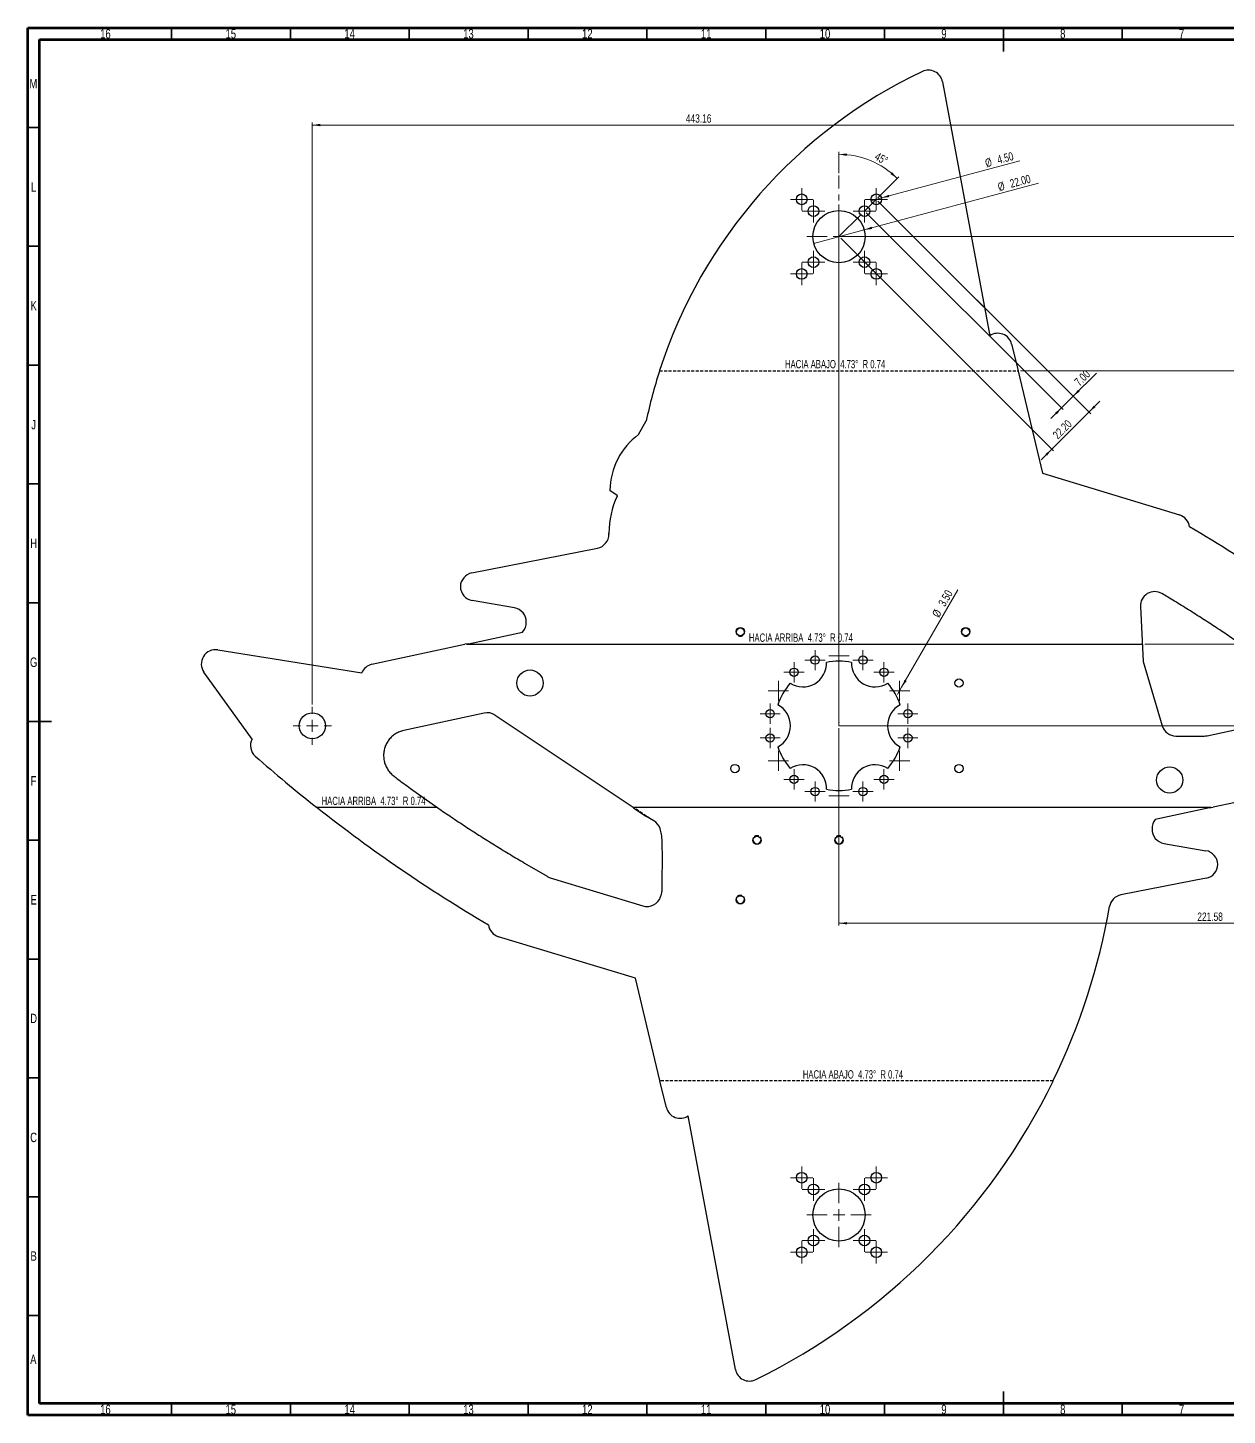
# Model space of a CAD drawing. Header units: millimetres. Extents: x 15 to 855, y 5 to 589.
# Drawn here: x 15 to 520, y 5 to 589 of the extents above; entities that cross this region are included whole.
import ezdxf

# ---------------------------------------------------------------- set-up
doc = ezdxf.new("R2010")
doc.units = ezdxf.units.MM
doc.header["$PDSIZE"] = -1
doc.linetypes.add('CENTERX2', pattern=[20.32, 12.7, -2.54, 2.54, -2.54])
doc.linetypes.add('HIDDEN', pattern=[1.905, 1.27, -0.635])
doc.styles.add('SLDTEXTSTYLE0', font='TXT', dxfattribs={"width": 0.75})
doc.styles.add('SLDTEXTSTYLE2', font='TXT', dxfattribs={"width": 0.692308})
doc.styles.add('SLDTEXTSTYLE3', font='TXT', dxfattribs={"width": 0.694444})
doc.dimstyles.new('SLDDIMSTYLE0', dxfattribs={"dimtxt": 3.5, "dimasz": 3.302, "dimexe": 0, "dimexo": 0.0625, "dimgap": 0.875, "dimtad": 1, "dimrnd": 1e-09, "dimzin": 4, "dimdsep": 46, "dimtxsty": 'SLDTEXTSTYLE0', "dimsah": 1, "dimcen": 0.09, "dimadec": 0, "dimazin": 1, "dimtfac": 1, "dimtmove": 0, "dimatfit": 0, "dimfxl": 0, "dimfrac": 2, "dimtolj": 1, "dimtzin": 12, "dimarcsym": 0})
doc.dimstyles.new('SLDDIMSTYLE1', dxfattribs={"dimtxt": 3.5, "dimasz": 3.302, "dimexe": 0, "dimexo": 0.0625, "dimgap": 0.875, "dimtad": 1, "dimdec": 4, "dimzin": 12, "dimdsep": 46, "dimtxsty": 'SLDTEXTSTYLE0', "dimsah": 1, "dimcen": 0.09, "dimazin": 3, "dimtfac": 1, "dimtofl": 0, "dimtmove": 0, "dimatfit": 3, "dimfxl": 0, "dimfrac": 2, "dimtolj": 1, "dimtzin": 12, "dimarcsym": 0})
doc.dimstyles.new('SLDDIMSTYLE2', dxfattribs={"dimtxt": 3.5, "dimasz": 3.302, "dimexe": 0, "dimexo": 0.0625, "dimgap": 0.875, "dimtad": 1, "dimrnd": 1e-09, "dimzin": 12, "dimdsep": 46, "dimtxsty": 'SLDTEXTSTYLE0', "dimsah": 1, "dimcen": 0.09, "dimadec": 0, "dimazin": 3, "dimtfac": 1, "dimtofl": 0, "dimtmove": 0, "dimatfit": 3, "dimfxl": 0, "dimfrac": 2, "dimtolj": 1, "dimtzin": 12, "dimarcsym": 0})
doc.dimstyles.new('SLDDIMSTYLE3', dxfattribs={"dimtxt": 3.5, "dimasz": 3.302, "dimexe": 0, "dimexo": 0.0625, "dimgap": 0.875, "dimtad": 1, "dimrnd": 1e-09, "dimzin": 4, "dimdsep": 46, "dimtxsty": 'SLDTEXTSTYLE0', "dimblk1": 'NONE', "dimsah": 1, "dimcen": 0, "dimadec": 0, "dimazin": 1, "dimtfac": 1, "dimtmove": 0, "dimatfit": 3, "dimldrblk": 'NONE', "dimfxl": 0, "dimfrac": 2, "dimtolj": 1, "dimtzin": 12, "dimarcsym": 0})
doc.dimstyles.new('SLDDIMSTYLE4', dxfattribs={"dimtxt": 3.5, "dimasz": 3.302, "dimexe": 0, "dimexo": 0.0625, "dimgap": 0.875, "dimtad": 1, "dimrnd": 1e-09, "dimzin": 4, "dimdsep": 46, "dimtxsty": 'SLDTEXTSTYLE0', "dimsah": 1, "dimcen": 0.09, "dimadec": 0, "dimazin": 1, "dimtfac": 1, "dimtofl": 0, "dimtmove": 0, "dimatfit": 3, "dimfxl": 0, "dimfrac": 2, "dimtolj": 1, "dimtzin": 12, "dimarcsym": 0})

# ---------------------------------------------------------------- blocks, each defined once
blk = doc.blocks.new('_D')
at = {"color": 7, "linetype": 'Continuous', "lineweight": 0}
for p, q in [((372.71, 516.07), (462.21, 426.56)), ((357.01, 500.37), (446.52, 410.87)), ((445.81, 411.57), (461.51, 427.27)), ((461.51, 427.27), (466, 431.76)), ((445.81, 411.57), (441.32, 407.08))]:
    blk.add_line(p, q, dxfattribs=at)
at = {"color": 7, "linetype": 'Continuous', "lineweight": 18}
for points in [[(461.51, 427.27), (464.2, 429.25), (463.48, 429.96)], [(445.81, 411.57), (443.11, 409.6), (443.83, 408.88)]]:
    blk.add_solid(points, dxfattribs=at)
at = {"color": 7, "linetype": 'Continuous', "lineweight": 18, "insert": (445.91, 418.06), "char_height": 3.5, "attachment_point": 1, "rotation": 45, "style": 'SLDTEXTSTYLE0'}
blk.add_mtext('22.20', dxfattribs=at)
blk = doc.blocks.new('_D_1')
at = {"color": 7, "linetype": 'Continuous', "lineweight": 0}
for p, q in [((372.71, 516.07), (455.57, 433.21)), ((367.76, 511.12), (450.62, 428.26)), ((454.86, 433.91), (464.58, 443.64)), ((449.91, 428.96), (454.86, 433.91)), ((449.91, 428.96), (445.42, 424.47))]:
    blk.add_line(p, q, dxfattribs=at)
at = {"color": 7, "linetype": 'Continuous', "lineweight": 18}
for points in [[(454.86, 433.91), (457.56, 435.89), (456.84, 436.61)], [(449.91, 428.96), (447.22, 426.99), (447.94, 426.27)]]:
    blk.add_solid(points, dxfattribs=at)
at = {"color": 7, "linetype": 'Continuous', "lineweight": 18, "insert": (454.99, 440.43), "char_height": 3.5, "attachment_point": 1, "rotation": 45, "style": 'SLDTEXTSTYLE0'}
blk.add_mtext('7.00', dxfattribs=at)
blk = doc.blocks.new('_D_2')
at = {"color": 7, "linetype": 'Continuous', "lineweight": 0}
for p, q in [((356.3, 527.76), (356.3, 536.72)), ((372.71, 517.48), (381.51, 526.28))]:
    blk.add_line(p, q, dxfattribs=at)
at = {"color": 7, "linetype": 'Continuous', "lineweight": 18}
blk.add_arc((356.3, 501.08), 34.65, 45, 90, dxfattribs=at)
for points in [[(356.3, 535.72), (359.58, 535.06), (359.63, 536.07)], [(380.8, 525.58), (378.7, 528.17), (378.02, 527.42)]]:
    blk.add_solid(points, dxfattribs=at)
at = {"color": 7, "linetype": 'Continuous', "lineweight": 18, "insert": (372.73, 536.8), "char_height": 3.5, "attachment_point": 1, "rotation": 330.17227, "style": 'SLDTEXTSTYLE0'}
blk.add_mtext('45°', dxfattribs=at)
blk = doc.blocks.new('_D_3')
at = {"color": 7, "linetype": 'Continuous', "lineweight": 0}
for p, q in [((356.3, 294.19), (356.3, 211.07)), ((577.88, 294.19), (577.88, 211.07)), ((356.3, 212.07), (577.88, 212.07))]:
    blk.add_line(p, q, dxfattribs=at)
at = {"color": 7, "linetype": 'Continuous', "lineweight": 18}
for points in [[(356.3, 212.07), (359.61, 211.57), (359.61, 212.58)], [(577.88, 212.07), (574.58, 212.58), (574.58, 211.57)]]:
    blk.add_solid(points, dxfattribs=at)
at = {"color": 7, "linetype": 'Continuous', "lineweight": 18, "insert": (507.07, 216.59), "char_height": 3.5, "attachment_point": 1, "style": 'SLDTEXTSTYLE0'}
blk.add_mtext('221.58', dxfattribs=at)
blk = doc.blocks.new('_D_4')
at = {"color": 7, "linetype": 'Continuous', "lineweight": 0}
for p, q in [((357.3, 501.08), (667.6, 501.08)), ((666.6, 295.19), (666.6, 501.08)), ((357.3, 295.19), (667.6, 295.19))]:
    blk.add_line(p, q, dxfattribs=at)
at = {"color": 7, "linetype": 'Continuous', "lineweight": 18}
for points in [[(666.6, 501.08), (666.09, 497.78), (667.11, 497.78)], [(666.6, 295.19), (667.11, 298.49), (666.09, 298.49)]]:
    blk.add_solid(points, dxfattribs=at)
at = {"color": 7, "linetype": 'Continuous', "lineweight": 18, "insert": (662.09, 369.22), "char_height": 3.5, "attachment_point": 1, "rotation": 90, "style": 'SLDTEXTSTYLE0'}
blk.add_mtext('205.89', dxfattribs=at)
blk = doc.blocks.new('_D_5')
at = {"color": 7, "linetype": 'Continuous', "lineweight": 0}
for p, q in [((134.72, 304.19), (134.72, 549.05)), ((577.88, 304.19), (577.88, 549.05)), ((134.72, 548.05), (577.88, 548.05))]:
    blk.add_line(p, q, dxfattribs=at)
at = {"color": 7, "linetype": 'Continuous', "lineweight": 18}
for points in [[(134.72, 548.05), (138.03, 547.54), (138.03, 548.55)], [(577.88, 548.05), (574.58, 548.55), (574.58, 547.54)]]:
    blk.add_solid(points, dxfattribs=at)
at = {"color": 7, "linetype": 'Continuous', "lineweight": 18, "insert": (291.89, 552.56), "char_height": 3.5, "attachment_point": 1, "style": 'SLDTEXTSTYLE0'}
blk.add_mtext('443.16', dxfattribs=at)
blk = doc.blocks.new('_D_7')
at = {"color": 7, "linetype": 'Continuous', "lineweight": 0}
for q in [(440.28, 523.58), (345.68, 498.23)]:
    blk.add_line((366.93, 503.92), q, dxfattribs=at)
at = {"color": 7, "linetype": 'Continuous', "lineweight": 18}
blk.add_solid([(366.93, 503.92), (370.25, 504.29), (369.99, 505.27)], dxfattribs=at)
at = {"color": 7, "linetype": 'Continuous', "lineweight": 18, "char_height": 3.5, "attachment_point": 1, "rotation": 15, "style": 'SLDTEXTSTYLE0'}
for s, insert in [('22.00', (427.86, 524.98)), ('%%c', (422.77, 523.56))]:
    blk.add_mtext(s, dxfattribs=dict(at, insert=insert))
blk = doc.blocks.new('_None')
blk = doc.blocks.new('_D_8')
at = {"color": 7, "linetype": 'Continuous', "lineweight": 0}
for q in [(432.44, 532.97), (369.83, 516.19)]:
    blk.add_line((374.17, 517.36), q, dxfattribs=at)
at = {"color": 7, "linetype": 'Continuous', "lineweight": 18}
blk.add_solid([(374.17, 517.36), (377.5, 517.72), (377.23, 518.7)], dxfattribs=at)
at = {"color": 7, "linetype": 'Continuous', "lineweight": 18, "char_height": 3.5, "attachment_point": 1, "rotation": 15, "style": 'SLDTEXTSTYLE0'}
for s, insert in [('%%c', (417.43, 533.62)), ('4.50', (422.52, 535.03))]:
    blk.add_mtext(s, dxfattribs=dict(at, insert=insert))
blk = doc.blocks.new('_D_9')
at = {"color": 7, "linetype": 'Continuous', "lineweight": 0}
for q in [(406.32, 352.39), (380.92, 308.39)]:
    blk.add_line((382.67, 311.42), q, dxfattribs=at)
at = {"color": 7, "linetype": 'Continuous', "lineweight": 18}
blk.add_solid([(382.67, 311.42), (384.76, 314.02), (383.88, 314.53)], dxfattribs=at)
at = {"color": 7, "linetype": 'Continuous', "lineweight": 18, "char_height": 3.5, "attachment_point": 1, "rotation": 60, "style": 'SLDTEXTSTYLE0'}
for s, insert in [('3.50', (397.85, 346.83)), ('%%c', (395.26, 342.24))]:
    blk.add_mtext(s, dxfattribs=dict(at, insert=insert))
blk = doc.blocks.new('_D_10')
at = {"color": 7, "linetype": 'Continuous', "lineweight": 0}
for p, q in [((432.63, 444.6), (650.55, 444.6)), ((649.55, 444.6), (649.55, 329.6)), ((484.91, 329.6), (650.55, 329.6))]:
    blk.add_line(p, q, dxfattribs=at)
at = {"color": 7, "linetype": 'Continuous', "lineweight": 18}
for points in [[(649.55, 444.6), (649.05, 441.29), (650.06, 441.29)], [(649.55, 329.6), (650.06, 332.9), (649.05, 332.9)]]:
    blk.add_solid(points, dxfattribs=at)
at = {"color": 7, "linetype": 'Continuous', "lineweight": 18, "insert": (645.04, 369.45), "char_height": 3.5, "attachment_point": 1, "rotation": 90, "style": 'SLDTEXTSTYLE0'}
blk.add_mtext('115.00', dxfattribs=at)
blk = doc.blocks.new('SW_CENTERMARKSYMBOL_0')
at = {"color": 0, "linetype": 'Continuous', "lineweight": 18}
for p, q in [((-2.5, 0), (-4.25, 0)), ((0, 0), (-2.5, 0)), ((0, 2.5), (0, 4.25)), ((0, 0), (0, 2.5)), ((0, 0), (0, -2.5)), ((0, 0), (2.5, 0)), ((2.5, 0), (4.25, 0)), ((0, -2.5), (0, -4.25))]:
    blk.add_line(p, q, dxfattribs=at)
blk = doc.blocks.new('SW_CENTERMARKSYMBOL_1')
at = {"color": 0, "linetype": 'Continuous', "lineweight": 18}
for p, q in [((-2.5, 0), (-4.25, 0)), ((0, 0), (-2.5, 0)), ((0, 2.5), (0, 4.25)), ((0, 0), (0, 2.5)), ((0, 0), (0, -2.5)), ((0, 0), (2.5, 0)), ((2.5, 0), (4.25, 0)), ((0, -2.5), (0, -4.25))]:
    blk.add_line(p, q, dxfattribs=at)
blk = doc.blocks.new('SW_CENTERMARKSYMBOL_2')
at = {"color": 0, "linetype": 'Continuous', "lineweight": 18}
for p, q in [((-2.5, 0), (-4.25, 0)), ((0, 0), (-2.5, 0)), ((0, 2.5), (0, 4.25)), ((0, 0), (0, 2.5)), ((0, 0), (0, -2.5)), ((0, 0), (2.5, 0)), ((2.5, 0), (4.25, 0)), ((0, -2.5), (0, -4.25))]:
    blk.add_line(p, q, dxfattribs=at)
blk = doc.blocks.new('SW_CENTERMARKSYMBOL_3')
at = {"color": 0, "linetype": 'Continuous', "lineweight": 18}
for p, q in [((-2.5, 0), (-4.25, 0)), ((0, 0), (-2.5, 0)), ((0, 2.5), (0, 4.25)), ((0, 0), (0, 2.5)), ((0, 0), (0, -2.5)), ((0, 0), (2.5, 0)), ((2.5, 0), (4.25, 0)), ((0, -2.5), (0, -4.25))]:
    blk.add_line(p, q, dxfattribs=at)
blk = doc.blocks.new('SW_CENTERMARKSYMBOL_4')
at = {"color": 0, "linetype": 'Continuous', "lineweight": 18}
for p, q in [((-2.5, 0), (-4.25, 0)), ((0, 0), (-2.5, 0)), ((0, 2.5), (0, 4.25)), ((0, 0), (0, 2.5)), ((0, 0), (0, -2.5)), ((0, 0), (2.5, 0)), ((2.5, 0), (4.25, 0)), ((0, -2.5), (0, -4.25))]:
    blk.add_line(p, q, dxfattribs=at)
blk = doc.blocks.new('SW_CENTERMARKSYMBOL_5')
at = {"color": 0, "linetype": 'Continuous', "lineweight": 18}
for p, q in [((-2.5, 0), (-4.25, 0)), ((0, 0), (-2.5, 0)), ((0, 2.5), (0, 4.25)), ((0, 0), (0, 2.5)), ((0, 0), (0, -2.5)), ((0, 0), (2.5, 0)), ((2.5, 0), (4.25, 0)), ((0, -2.5), (0, -4.25))]:
    blk.add_line(p, q, dxfattribs=at)
blk = doc.blocks.new('SW_CENTERMARKSYMBOL_6')
at = {"color": 0, "linetype": 'Continuous', "lineweight": 18}
for p, q in [((-2.5, 0), (-4.25, 0)), ((0, 0), (-2.5, 0)), ((0, 2.5), (0, 4.25)), ((0, 0), (0, 2.5)), ((0, 0), (0, -2.5)), ((0, 0), (2.5, 0)), ((2.5, 0), (4.25, 0)), ((0, -2.5), (0, -4.25))]:
    blk.add_line(p, q, dxfattribs=at)
blk = doc.blocks.new('SW_CENTERMARKSYMBOL_7')
at = {"color": 0, "linetype": 'Continuous', "lineweight": 18}
for p, q in [((-2.5, 0), (-4.25, 0)), ((0, 0), (-2.5, 0)), ((0, 2.5), (0, 4.25)), ((0, 0), (0, 2.5)), ((0, 0), (0, -2.5)), ((0, 0), (2.5, 0)), ((2.5, 0), (4.25, 0)), ((0, -2.5), (0, -4.25))]:
    blk.add_line(p, q, dxfattribs=at)
blk = doc.blocks.new('SW_CENTERMARKSYMBOL_8')
at = {"color": 0, "linetype": 'Continuous', "lineweight": 18}
for p, q in [((0, 5), (0, 8)), ((-5, 0), (-8, 0)), ((0, 0), (-2.5, 0)), ((0, 0), (0, 2.5)), ((0, 0), (0, -2.5)), ((0, 0), (2.5, 0)), ((5, 0), (8, 0)), ((0, -5), (0, -8))]:
    blk.add_line(p, q, dxfattribs=at)
blk = doc.blocks.new('SW_CENTERMARKSYMBOL_10')
at = {"color": 0, "linetype": 'Continuous', "lineweight": 18}
for p, q in [((-2.5, 0), (-4.25, 0)), ((0, 0), (-2.5, 0)), ((0, 2.5), (0, 4.25)), ((0, 0), (0, 2.5)), ((0, 0), (0, -2.5)), ((0, 0), (2.5, 0)), ((2.5, 0), (4.25, 0)), ((0, -2.5), (0, -4.25))]:
    blk.add_line(p, q, dxfattribs=at)
blk = doc.blocks.new('SW_CENTERMARKSYMBOL_11')
at = {"color": 0, "linetype": 'Continuous', "lineweight": 18}
for p, q in [((-2.5, 0), (-4.25, 0)), ((0, 0), (-2.5, 0)), ((0, 2.5), (0, 4.25)), ((0, 0), (0, 2.5)), ((0, 0), (0, -2.5)), ((0, 0), (2.5, 0)), ((2.5, 0), (4.25, 0)), ((0, -2.5), (0, -4.25))]:
    blk.add_line(p, q, dxfattribs=at)
blk = doc.blocks.new('SW_CENTERMARKSYMBOL_12')
at = {"color": 0, "linetype": 'Continuous', "lineweight": 18}
for p, q in [((-2.5, 0), (-4.25, 0)), ((0, 0), (-2.5, 0)), ((0, 2.5), (0, 4.25)), ((0, 0), (0, 2.5)), ((0, 0), (0, -2.5)), ((0, 0), (2.5, 0)), ((2.5, 0), (4.25, 0)), ((0, -2.5), (0, -4.25))]:
    blk.add_line(p, q, dxfattribs=at)
blk = doc.blocks.new('SW_CENTERMARKSYMBOL_13')
at = {"color": 0, "linetype": 'Continuous', "lineweight": 18}
for p, q in [((-2.5, 0), (-4.25, 0)), ((0, 0), (-2.5, 0)), ((0, 2.5), (0, 4.25)), ((0, 0), (0, 2.5)), ((0, 0), (0, -2.5)), ((0, 0), (2.5, 0)), ((2.5, 0), (4.25, 0)), ((0, -2.5), (0, -4.25))]:
    blk.add_line(p, q, dxfattribs=at)
blk = doc.blocks.new('SW_CENTERMARKSYMBOL_14')
at = {"color": 0, "linetype": 'Continuous', "lineweight": 18}
for p, q in [((-2.5, 0), (-4.25, 0)), ((0, 0), (-2.5, 0)), ((0, 2.5), (0, 4.25)), ((0, 0), (0, 2.5)), ((0, 0), (0, -2.5)), ((0, 0), (2.5, 0)), ((2.5, 0), (4.25, 0)), ((0, -2.5), (0, -4.25))]:
    blk.add_line(p, q, dxfattribs=at)
blk = doc.blocks.new('SW_CENTERMARKSYMBOL_15')
at = {"color": 0, "linetype": 'Continuous', "lineweight": 18}
for p, q in [((-2.5, 0), (-4.25, 0)), ((0, 0), (-2.5, 0)), ((0, 2.5), (0, 4.25)), ((0, 0), (0, 2.5)), ((0, 0), (0, -2.5)), ((0, 0), (2.5, 0)), ((2.5, 0), (4.25, 0)), ((0, -2.5), (0, -4.25))]:
    blk.add_line(p, q, dxfattribs=at)
blk = doc.blocks.new('SW_CENTERMARKSYMBOL_16')
at = {"color": 0, "linetype": 'Continuous', "lineweight": 18}
for p, q in [((-2.5, 0), (-4.25, 0)), ((0, 0), (-2.5, 0)), ((0, 2.5), (0, 4.25)), ((0, 0), (0, 2.5)), ((0, 0), (0, -2.5)), ((0, 0), (2.5, 0)), ((2.5, 0), (4.25, 0)), ((0, -2.5), (0, -4.25))]:
    blk.add_line(p, q, dxfattribs=at)
blk = doc.blocks.new('SW_CENTERMARKSYMBOL_17')
at = {"color": 0, "linetype": 'Continuous', "lineweight": 18}
for p, q in [((-2.5, 0), (-4.25, 0)), ((0, 0), (-2.5, 0)), ((0, 2.5), (0, 4.25)), ((0, 0), (0, 2.5)), ((0, 0), (0, -2.5)), ((0, 0), (2.5, 0)), ((2.5, 0), (4.25, 0)), ((0, -2.5), (0, -4.25))]:
    blk.add_line(p, q, dxfattribs=at)
blk = doc.blocks.new('SW_CENTERMARKSYMBOL_18')
at = {"color": 0, "linetype": 'Continuous', "lineweight": 18}
for p, q in [((-2.5, 0), (-4.25, 0)), ((0, 0), (-2.5, 0)), ((0, 2.5), (0, 4.25)), ((0, 0), (0, 2.5)), ((0, 0), (0, -2.5)), ((0, 0), (2.5, 0)), ((2.5, 0), (4.25, 0)), ((0, -2.5), (0, -4.25))]:
    blk.add_line(p, q, dxfattribs=at)
blk = doc.blocks.new('SW_CENTERMARKSYMBOL_19')
at = {"color": 0, "linetype": 'Continuous', "lineweight": 18}
for p, q in [((-2.5, 0), (-4.25, 0)), ((0, 0), (-2.5, 0)), ((0, 2.5), (0, 4.25)), ((0, 0), (0, 2.5)), ((0, 0), (0, -2.5)), ((0, 0), (2.5, 0)), ((2.5, 0), (4.25, 0)), ((0, -2.5), (0, -4.25))]:
    blk.add_line(p, q, dxfattribs=at)
blk = doc.blocks.new('SW_CENTERMARKSYMBOL_20')
at = {"color": 0, "linetype": 'Continuous', "lineweight": 18}
for p, q in [((-2.5, 0), (-4.75, 0)), ((0, 0), (-2.5, 0)), ((0, 2.5), (0, 4.75)), ((0, 0), (0, 2.5)), ((0, 0), (0, -2.5)), ((0, 0), (2.5, 0)), ((2.5, 0), (4.75, 0)), ((0, -2.5), (0, -4.75))]:
    blk.add_line(p, q, dxfattribs=at)
blk = doc.blocks.new('SW_CENTERMARKSYMBOL_21')
at = {"color": 0, "linetype": 'Continuous', "lineweight": 18}
for p, q in [((-2.5, 0), (-4.75, 0)), ((0, 0), (-2.5, 0)), ((0, 2.5), (0, 4.75)), ((0, 0), (0, 2.5)), ((0, 0), (0, -2.5)), ((0, 0), (2.5, 0)), ((2.5, 0), (4.75, 0)), ((0, -2.5), (0, -4.75))]:
    blk.add_line(p, q, dxfattribs=at)
blk = doc.blocks.new('SW_CENTERMARKSYMBOL_22')
at = {"color": 0, "linetype": 'Continuous', "lineweight": 18}
for p, q in [((-2.5, 0), (-4.75, 0)), ((0, 0), (-2.5, 0)), ((0, 2.5), (0, 4.75)), ((0, 0), (0, 2.5)), ((0, 0), (0, -2.5)), ((0, 0), (2.5, 0)), ((2.5, 0), (4.75, 0)), ((0, -2.5), (0, -4.75))]:
    blk.add_line(p, q, dxfattribs=at)
blk = doc.blocks.new('SW_CENTERMARKSYMBOL_23')
at = {"color": 0, "linetype": 'Continuous', "lineweight": 18}
for p, q in [((-2.5, 0), (-4.75, 0)), ((0, 0), (-2.5, 0)), ((0, 2.5), (0, 4.75)), ((0, 0), (0, 2.5)), ((0, 0), (0, -2.5)), ((0, 0), (2.5, 0)), ((2.5, 0), (4.75, 0)), ((0, -2.5), (0, -4.75))]:
    blk.add_line(p, q, dxfattribs=at)
blk = doc.blocks.new('SW_CENTERMARKSYMBOL_24')
at = {"color": 0, "linetype": 'Continuous', "lineweight": 18}
for p, q in [((-2.5, 0), (-4.75, 0)), ((0, 0), (-2.5, 0)), ((0, 2.5), (0, 4.75)), ((0, 0), (0, 2.5)), ((0, 0), (0, -2.5)), ((0, 0), (2.5, 0)), ((2.5, 0), (4.75, 0)), ((0, -2.5), (0, -4.75))]:
    blk.add_line(p, q, dxfattribs=at)
blk = doc.blocks.new('SW_CENTERMARKSYMBOL_25')
at = {"color": 0, "linetype": 'Continuous', "lineweight": 18}
for p, q in [((-2.5, 0), (-4.75, 0)), ((0, 0), (-2.5, 0)), ((0, 2.5), (0, 4.75)), ((0, 0), (0, 2.5)), ((0, 0), (0, -2.5)), ((0, 0), (2.5, 0)), ((2.5, 0), (4.75, 0)), ((0, -2.5), (0, -4.75))]:
    blk.add_line(p, q, dxfattribs=at)
blk = doc.blocks.new('SW_CENTERMARKSYMBOL_26')
at = {"color": 0, "linetype": 'Continuous', "lineweight": 18}
for p, q in [((0, 5), (0, 13.5)), ((-5, 0), (-13.5, 0)), ((0, 0), (-2.5, 0)), ((0, 0), (0, 2.5)), ((0, 0), (0, -2.5)), ((0, 0), (2.5, 0)), ((5, 0), (13.5, 0)), ((0, -5), (0, -13.5))]:
    blk.add_line(p, q, dxfattribs=at)
blk = doc.blocks.new('SW_CENTERMARKSYMBOL_27')
at = {"color": 0, "linetype": 'Continuous', "lineweight": 18}
for p, q in [((-2.5, 0), (-4.75, 0)), ((0, 0), (-2.5, 0)), ((0, 2.5), (0, 4.75)), ((0, 0), (0, 2.5)), ((0, 0), (0, -2.5)), ((0, 0), (2.5, 0)), ((2.5, 0), (4.75, 0)), ((0, -2.5), (0, -4.75))]:
    blk.add_line(p, q, dxfattribs=at)
blk = doc.blocks.new('SW_CENTERMARKSYMBOL_28')
at = {"color": 0, "linetype": 'Continuous', "lineweight": 18}
for p, q in [((-2.5, 0), (-4.75, 0)), ((0, 0), (-2.5, 0)), ((0, 2.5), (0, 4.75)), ((0, 0), (0, 2.5)), ((0, 0), (0, -2.5)), ((0, 0), (2.5, 0)), ((2.5, 0), (4.75, 0)), ((0, -2.5), (0, -4.75))]:
    blk.add_line(p, q, dxfattribs=at)
blk = doc.blocks.new('SW_CENTERMARKSYMBOL_29')
at = {"color": 0, "linetype": 'Continuous', "lineweight": 18}
for p, q in [((0, 5), (0, 13.5)), ((-5, 0), (-13.5, 0)), ((0, 0), (-2.5, 0)), ((0, 0), (0, 2.5)), ((0, 0), (0, -2.5)), ((0, 0), (2.5, 0)), ((5, 0), (13.5, 0)), ((0, -5), (0, -13.5))]:
    blk.add_line(p, q, dxfattribs=at)
blk = doc.blocks.new('SW_CENTERMARKSYMBOL_30')
at = {"color": 0, "linetype": 'Continuous', "lineweight": 18}
for p, q in [((-2.5, 0), (-4.75, 0)), ((0, 0), (-2.5, 0)), ((0, 2.5), (0, 4.75)), ((0, 0), (0, 2.5)), ((0, 0), (0, -2.5)), ((0, 0), (2.5, 0)), ((2.5, 0), (4.75, 0)), ((0, -2.5), (0, -4.75))]:
    blk.add_line(p, q, dxfattribs=at)
blk = doc.blocks.new('SW_CENTERMARKSYMBOL_31')
at = {"color": 0, "linetype": 'Continuous', "lineweight": 18}
for p, q in [((-2.5, 0), (-4.75, 0)), ((0, 0), (-2.5, 0)), ((0, 2.5), (0, 4.75)), ((0, 0), (0, 2.5)), ((0, 0), (0, -2.5)), ((0, 0), (2.5, 0)), ((2.5, 0), (4.75, 0)), ((0, -2.5), (0, -4.75))]:
    blk.add_line(p, q, dxfattribs=at)
blk = doc.blocks.new('SW_CENTERMARKSYMBOL_32')
at = {"color": 0, "linetype": 'Continuous', "lineweight": 18}
for p, q in [((-2.5, 0), (-4.75, 0)), ((0, 0), (-2.5, 0)), ((0, 2.5), (0, 4.75)), ((0, 0), (0, 2.5)), ((0, 0), (0, -2.5)), ((0, 0), (2.5, 0)), ((2.5, 0), (4.75, 0)), ((0, -2.5), (0, -4.75))]:
    blk.add_line(p, q, dxfattribs=at)
blk = doc.blocks.new('SW_CENTERMARKSYMBOL_33')
at = {"color": 0, "linetype": 'Continuous', "lineweight": 18}
for p, q in [((-2.5, 0), (-4.75, 0)), ((0, 0), (-2.5, 0)), ((0, 2.5), (0, 4.75)), ((0, 0), (0, 2.5)), ((0, 0), (0, -2.5)), ((0, 0), (2.5, 0)), ((2.5, 0), (4.75, 0)), ((0, -2.5), (0, -4.75))]:
    blk.add_line(p, q, dxfattribs=at)
blk = doc.blocks.new('SW_CENTERMARKSYMBOL_34')
at = {"color": 0, "linetype": 'Continuous', "lineweight": 18}
for p, q in [((-2.5, 0), (-4.75, 0)), ((0, 0), (-2.5, 0)), ((0, 2.5), (0, 4.75)), ((0, 0), (0, 2.5)), ((0, 0), (0, -2.5)), ((0, 0), (2.5, 0)), ((2.5, 0), (4.75, 0)), ((0, -2.5), (0, -4.75))]:
    blk.add_line(p, q, dxfattribs=at)
blk = doc.blocks.new('SW_CENTERMARKSYMBOL_35')
at = {"color": 0, "linetype": 'Continuous', "lineweight": 18}
for p, q in [((-2.5, 0), (-4.75, 0)), ((0, 0), (-2.5, 0)), ((0, 2.5), (0, 4.75)), ((0, 0), (0, 2.5)), ((0, 0), (0, -2.5)), ((0, 0), (2.5, 0)), ((2.5, 0), (4.75, 0)), ((0, -2.5), (0, -4.75))]:
    blk.add_line(p, q, dxfattribs=at)
blk = doc.blocks.new('SW_CENTERMARKSYMBOL_36')
at = {"color": 0, "linetype": 'Continuous', "lineweight": 18}
for p, q in [((-2.5, 0), (-4.75, 0)), ((0, 0), (-2.5, 0)), ((0, 2.5), (0, 4.75)), ((0, 0), (0, 2.5)), ((0, 0), (0, -2.5)), ((0, 0), (2.5, 0)), ((2.5, 0), (4.75, 0)), ((0, -2.5), (0, -4.75))]:
    blk.add_line(p, q, dxfattribs=at)
blk = doc.blocks.new('SW_CENTERMARKSYMBOL_37')
at = {"color": 0, "linetype": 'Continuous', "lineweight": 18}
for p, q in [((-2.5, 0), (-4.75, 0)), ((0, 0), (-2.5, 0)), ((0, 2.5), (0, 4.75)), ((0, 0), (0, 2.5)), ((0, 0), (0, -2.5)), ((0, 0), (2.5, 0)), ((2.5, 0), (4.75, 0)), ((0, -2.5), (0, -4.75))]:
    blk.add_line(p, q, dxfattribs=at)

msp = doc.modelspace()

# ---------------------------------------------------------------- linework, layer by layer
at = {"color": 7, "linetype": 'Continuous', "lineweight": 70}
for p, q in [((15, 5), (15, 589)), ((15, 589), (836, 589)), ((20, 10), (20, 584)), ((20, 584), (831, 584)), ((831, 10), (20, 10)), ((836, 5), (15, 5))]:
    msp.add_line(p, q, dxfattribs=at)
at = {"color": 7, "linetype": 'Continuous', "lineweight": 35}
for p, q in [((75.5, 584), (75.5, 589)), ((125.5, 584), (125.5, 589)), ((175.5, 584), (175.5, 589)), ((225.5, 584), (225.5, 589)), ((275.5, 584), (275.5, 589)), ((325.5, 584), (325.5, 589)), ((375.5, 584), (375.5, 589)), ((425.5, 589), (425.5, 579)), ((425.5, 584), (425.5, 589)), ((475.5, 584), (475.5, 589)), ((20, 547), (15, 547)), ((20, 497), (15, 497)), ((20, 447), (15, 447)), ((20, 397), (15, 397)), ((20, 347), (15, 347)), ((15, 297), (25, 297)), ((20, 297), (15, 297)), ((20, 247), (15, 247)), ((20, 197), (15, 197)), ((20, 147), (15, 147)), ((20, 97), (15, 97)), ((20, 47), (15, 47)), ((425.5, 5), (425.5, 15)), ((75.5, 10), (75.5, 5)), ((125.5, 10), (125.5, 5)), ((175.5, 10), (175.5, 5)), ((225.5, 10), (225.5, 5)), ((275.5, 10), (275.5, 5)), ((325.5, 10), (325.5, 5)), ((375.5, 10), (375.5, 5)), ((425.5, 10), (425.5, 5)), ((475.5, 10), (475.5, 5))]:
    msp.add_line(p, q, dxfattribs=at)
at = {"color": 7, "linetype": 'Continuous', "lineweight": 25}
for p, q in [((399.84328, 566.23801), (419.76469, 459.37903)), ((428.94502, 455.80353), (431.61875, 444.69658)), ((280.80537, 444.69658), (280.78574, 444.49543)), ((431.63337, 444.49543), (431.61875, 444.69658)), ((431.63337, 444.49543), (441.95842, 401.45756)), ((272.01658, 417.79136), (275.21221, 423.57123)), ((441.95842, 401.45756), (499.56324, 383.94525)), ((263.01066, 392.17873), (259.93581, 394.28327)), ((263.01066, 391.89741), (262.91117, 391.9655)), ((201.84875, 359.51279), (254.64797, 369.93303)), ((219.77001, 344.85382), (201.97965, 347.95514)), ((483.11369, 345.38156), (484.2826, 322.3008)), ((200.44245, 329.69669), (223.21747, 334.62979)), ((94.93637, 327.14416), (155.52175, 317.46445)), ((159.81251, 321.06613), (198.86226, 329.49554)), ((200.44245, 329.69669), (198.86226, 329.49554)), ((484.2826, 322.3008), (492.33343, 295.17033)), ((109.35344, 289.60722), (89.12025, 317.71389)), ((207.00046, 300.56128), (173.27469, 293.28112)), ((211.59862, 299.68604), (269.71234, 260.87723)), ((511.16917, 291.01232), (545.2954, 298.37892)), ((173.27469, 293.28112), (172.6695, 293.13218)), ((498.08551, 290.87723), (509.90315, 290.87723)), ((176.07327, 268.84134), (187.47456, 260.67608)), ((552.7942, 269.30664), (513.74445, 260.87723)), ((136.48542, 260.87723), (136.91731, 260.67608)), ((187.47456, 260.67608), (188.96743, 259.65095)), ((269.71234, 260.87723), (270.0132, 260.67608)), ((269.80329, 260.67608), (275.00471, 257.19066)), ((270.0132, 260.67608), (269.80329, 260.67608)), ((278.35969, 255.22384), (275.00471, 257.19066)), ((512.16426, 260.67608), (489.38925, 255.74299)), ((512.16426, 260.67608), (513.74445, 260.87723)), ((281.94323, 247.05069), (281.83344, 248.28216)), ((281.97369, 246.07838), (281.94323, 247.05069)), ((281.99313, 239.40006), (281.97369, 246.07838)), ((493.00125, 245.7118), (510.6823, 242.62954)), ((223.98702, 237.42475), (233.51523, 231.83115)), ((281.95442, 230.03569), (281.99313, 239.39502)), ((281.99313, 239.39502), (281.99313, 239.40006)), ((234.80764, 231.26483), (273.78288, 219.41605)), ((281.91429, 226.23545), (281.95442, 230.03569)), ((510.80954, 231.07116), (474.87373, 224.00234)), ((281.21138, 223.23312), (281.59794, 224.37529)), ((270.64829, 188.91521), (213.04347, 206.42752)), ((280.97334, 145.87734), (270.64829, 188.91521)), ((280.97334, 145.87734), (280.98796, 145.67619)), ((283.66169, 134.56924), (280.98796, 145.67619)), ((446.4303, 145.67619), (446.45993, 145.87734)), ((312.73368, 24.29438), (292.84202, 130.99375))]:
    msp.add_line(p, q, dxfattribs=at)
at = {"color": 7, "linetype": 'CENTERX2', "lineweight": 18}
for p, q in [((356.30336, 501.07781), (356.30336, 526.75538)), ((356.30336, 501.07781), (372.00113, 516.77558)), ((356.30336, 295.18639), (356.30336, 501.07781)), ((356.30336, 501.07781), (367.30336, 501.07781)), ((356.30336, 295.18639), (356.30336, 501.07781)), ((356.30336, 295.18639), (577.88336, 295.18639))]:
    msp.add_line(p, q, dxfattribs=at)
at = {"color": 7, "linetype": 'Continuous', "lineweight": 18}
for p, q in [((367.05138, 511.82583), (372.00113, 516.77558)), ((356.30336, 295.18639), (356.30336, 501.07781))]:
    msp.add_line(p, q, dxfattribs=at)
at = {"color": 7, "linetype": 'HIDDEN'}
for p, q in [((280.79555, 444.596), (431.62606, 444.596)), ((280.79555, 444.596), (431.62606, 444.596)), ((446.44512, 145.77677), (280.98065, 145.77677)), ((446.44512, 145.77677), (280.98065, 145.77677))]:
    msp.add_line(p, q, dxfattribs=at)
at = {"color": 7, "linetype": 'HIDDEN', "lineweight": 18}
for p, q in [((313.05336, 334.83235), (313.05336, 334.55103)), ((316.55336, 334.55103), (316.55336, 334.83235)), ((407.85336, 334.83235), (407.85336, 334.55103)), ((411.35336, 334.55103), (411.35336, 334.83235)), ((270.0132, 260.67608), (270.22312, 260.67608)), ((278.35969, 255.22384), (270.22312, 260.67608)), ((320.05336, 247.28072), (320.05336, 246.9994)), ((323.55336, 246.9994), (323.55336, 247.28072)), ((354.55336, 247.28072), (354.55336, 246.9994)), ((358.05336, 246.9994), (358.05336, 247.28072)), ((313.05336, 222.19529), (313.05336, 221.91397)), ((316.55336, 221.91397), (316.55336, 222.19529))]:
    msp.add_line(p, q, dxfattribs=at)
at = {"color": 7, "linetype": 'Continuous'}
for p, q in [((199.65236, 329.59612), (483.91313, 329.59612)), ((199.65236, 329.59612), (483.91313, 329.59612)), ((187.33412, 260.77665), (136.70136, 260.77665)), ((187.33412, 260.77665), (136.70136, 260.77665)), ((512.95435, 260.77665), (269.86277, 260.77665)), ((512.95435, 260.77665), (269.86277, 260.77665))]:
    msp.add_line(p, q, dxfattribs=at)
at = {"color": 7, "linetype": 'Continuous', "lineweight": 25}
for centre, radius in [((340.60559, 516.77558), 2.25), ((345.55533, 511.82583), 2.25), ((367.05138, 511.82583), 2.25), ((372.00113, 516.77558), 2.25), ((356.30336, 501.07781), 11), ((345.55533, 490.32978), 2.25), ((367.05138, 490.32978), 2.25), ((340.60559, 485.38004), 2.25), ((372.00113, 485.38004), 2.25), ((346.2377, 322.84154), 1.75), ((366.36901, 322.84154), 1.75), ((226.30336, 313.18639), 5.5), ((337.38612, 317.73107), 1.75), ((375.2206, 317.73107), 1.75), ((406.80336, 313.18639), 1.75), ((134.72336, 295.18639), 5.5), ((327.32046, 300.29685), 1.75), ((385.28625, 300.29685), 1.75), ((327.32046, 290.07592), 1.75), ((385.28625, 290.07592), 1.75), ((312.50336, 277.18639), 1.75), ((406.80336, 277.18639), 1.75), ((495.41798, 272.36137), 5.5), ((337.38612, 272.6417), 1.75), ((346.2377, 267.53123), 1.75), ((366.36901, 267.53123), 1.75), ((375.2206, 272.6417), 1.75), ((340.60559, 104.99274), 2.25), ((372.00113, 104.99274), 2.25), ((345.55533, 100.04299), 2.25), ((356.30336, 89.29496), 11), ((367.05138, 100.04299), 2.25), ((345.55533, 78.54694), 2.25), ((367.05138, 78.54694), 2.25), ((340.60559, 73.59719), 2.25), ((372.00113, 73.59719), 2.25)]:
    msp.add_circle(centre, radius, dxfattribs=at)
for centre, radius, start, end in [((481.61383, 379.78761), 211.03842, 115.31364645, 162.08718486), ((393.9449, 565.13839), 6, 10.56026122, 115.31364645), ((423.11166, 454.39929), 6, 13.53506047, 123.90569803), ((489.10601, 345.68503), 6, 59.24395159, 182.89921031), ((93.98975, 321.2193), 6, 80.92259002, 215.74904113), ((341.08527, 321.56613), 9.97954, 238.03400734, 1.9260242), ((356.30336, 295.18639), 27.225, 78.89405455, 101.10594545), ((371.52144, 321.56613), 9.97954, 178.0739758, 301.96599266), ((161.07853, 315.20122), 6, 102.18115615, 157.83930538), ((356.30336, 295.18639), 27.225, 138.85408608, 161.07601575), ((356.30336, 295.18639), 27.225, 18.92398425, 41.14591392), ((325.89881, 295.18639), 9.97954, 297.77882428, 62.22117572), ((386.7079, 295.18639), 9.97954, 117.77882428, 242.22117572), ((208.26648, 294.69637), 6, 56.26467523, 102.18115615), ((498.08551, 296.87723), 6, 196.52799104, 270), ((114.69784, 286.88006), 6, 152.96553792, 228.61271217), ((356.30336, 295.18639), 27.225, 198.92398425, 221.14591392), ((356.30336, 295.18639), 27.225, 318.85408608, 341.07601575), ((509.90315, 296.87723), 6, 270, 282.18115615), ((526.04432, 753.66979), 628.17246, 228.61271217, 231.67317286), ((341.08527, 268.80664), 9.97954, 358.0739758, 121.96599266), ((371.52144, 268.80664), 9.97954, 58.03400734, 181.9260242), ((356.30336, 295.18639), 27.225, 258.89405455, 281.10594545), ((275.32526, 250.04772), 6, 17.92037081, 59.6195523), ((227.02461, 242.59902), 6, 239.39348462, 239.58461997), ((236.55282, 237.00541), 6, 239.58461997, 253.09031879), ((275.52806, 225.15664), 6, 253.09031879, 341.30162086), ((275.91463, 226.2988), 6, 341.30162086, 359.39500261), ((200.00509, 265.93822), 274.20492, 296.25070624, 333.98639974), ((289.49505, 135.97349), 6, 193.53506047, 303.90569803), ((318.63206, 25.39399), 6, 190.56026122, 296.25070624)]:
    msp.add_arc(centre, radius, start, end, dxfattribs=at)
for centre, major_axis, start_param, end_param in [((481.61383, 379.42559), (0, -211.75959), 4.400053842, 4.502378106), ((289.35359, 393.94145), (0, -29.5203), 3.771782762, 4.700809436), ((296.28899, 376.13423), (0, -36.9257), 4.271338935, 4.708579656), ((296.28899, 376.41555), (0, -36.9257), 4.271338935, 4.27771503), ((497.8235, 378.18339), (0, -6.0205), 1.694348991, 2.847411067), ((253.49005, 375.84036), (0, -6.0205), 0.194204823, 1.577639115), ((253.49005, 376.12168), (0, -6.0205), 1.554157132, 1.577639115), ((296.28899, 376.13423), (0, -36.9257), 4.715441546, 4.719231768), ((296.28899, 376.41555), (0, -36.9257), 4.716198305, 4.719231768), ((186.56239, -165.12215), (0, -630.31911), 2.473539433, 2.612232307), ((203.00666, 353.60547), (0, -6.0205), 3.335797476, 4.689023093), ((203.00666, 353.88679), (0, -6.0205), 4.735754868, 6.111170053), ((218.743, 338.92217), (0, -6.0205), 1.547430439, 2.9695774), ((218.743, 338.64084), (0, -6.0205), 0.841650654, 1.594162215), ((314.80336, 334.55103), (0, -1.75598), 1.570796327, 4.71238898), ((409.60336, 334.55103), (0, -1.75598), 1.570796327, 4.71238898), ((526.04432, 755.49493), (0, 630.31911), 2.473539433, 2.612232307), ((494.02826, 251.64346), (0, 6.0205), 1.547430439, 2.9695774), ((494.02826, 251.92478), (0, 6.0205), 0.883822011, 1.594162215), ((321.80336, 247.28072), (0, 1.75598), 1.570796327, 4.71238898), ((356.30336, 247.28072), (0, 1.75598), 1.570796327, 4.71238898), ((509.65529, 236.69789), (0, 6.0205), 4.735754868, 6.111170053), ((509.65529, 236.97921), (0, 6.0205), 3.335174553, 4.689023093), ((314.80336, 222.19529), (0, 1.75598), 1.570796327, 4.71238898), ((476.02798, 218.09429), (0, 6.0205), 0.193581899, 1.397809842), ((200.00509, 266.48939), (0, 275.14196), 4.258612476, 4.539402496), ((214.78321, 212.18938), (0, 6.0205), 1.694348991, 2.847411067)]:
    msp.add_ellipse(centre, major_axis=major_axis, ratio=0.996594347, start_param=start_param, end_param=end_param, dxfattribs=at)
for centre, major_axis in [((314.80336, 334.83235), (0, -1.75598)), ((409.60336, 334.83235), (0, -1.75598)), ((321.80336, 246.9994), (0, 1.75598)), ((356.30336, 246.9994), (0, 1.75598)), ((314.80336, 221.91397), (0, 1.75598))]:
    msp.add_ellipse(centre, major_axis=major_axis, ratio=0.996594347, dxfattribs=at)
at = {"color": 7, "linetype": 'HIDDEN', "lineweight": 18}
for centre, major_axis, start_param, end_param in [((314.80336, 334.55103), (0, -1.75598), 4.71238898, 6.283185307), ((314.80336, 334.55103), (0, -1.75598), 0, 1.570796327), ((409.60336, 334.55103), (0, -1.75598), 4.71238898, 6.283185307), ((409.60336, 334.55103), (0, -1.75598), 0, 1.570796327), ((321.80336, 247.28072), (0, 1.75598), 0, 1.570796327), ((321.80336, 247.28072), (0, 1.75598), 4.71238898, 6.283185307), ((356.30336, 247.28072), (0, 1.75598), 0, 1.570796327), ((356.30336, 247.28072), (0, 1.75598), 4.71238898, 6.283185307), ((314.80336, 222.19529), (0, 1.75598), 0, 1.570796327), ((314.80336, 222.19529), (0, 1.75598), 4.71238898, 6.283185307)]:
    msp.add_ellipse(centre, major_axis=major_axis, ratio=0.996594347, start_param=start_param, end_param=end_param, dxfattribs=at)
at = {"color": 7, "linetype": 'Continuous', "lineweight": 25}
for points, knots in [([(523.63928, 330.72183), (521.73331, 332.01707), (517.92144, 334.60752), (512.14722, 338.40889), (506.33306, 342.14824), (500.47462, 345.81738), (495.74973, 348.70684), (492.97349, 350.36558), (492.17432, 350.84115)], [0, 0, 0, 0, 0.1666816158, 0.3333571687, 0.5000267188, 0.6666903292, 0.8333480664, 0.9006144566, 0.9006144566, 0.9006144566, 0.9006144566]), ([(169.08712, 273.95864), (169.55339, 273.61241), (171.87097, 271.89151), (174.20713, 270.19585), (176.07327, 268.84134)], [0, 0, 0, 0, 0.2011890555, 1, 1, 1, 1]), ([(188.96743, 259.65095), (190.8734, 258.3557), (194.68527, 255.76526), (200.45949, 251.96388), (206.27366, 248.22453), (212.13209, 244.55539), (218.02638, 240.9508), (221.98961, 238.60628), (223.96977, 237.43492)], [0, 0, 0, 0, 0.1666816158, 0.3333571687, 0.5000267188, 0.6666903292, 0.8333480664, 0.9997587069, 0.9997587069, 0.9997587069, 0.9997587069]), ([(281.83344, 248.28216), (281.77598, 248.69037), (281.66108, 249.50675), (281.38978, 250.71273), (281.16054, 251.50312), (281.03417, 251.89389)], [0, 0, 0, 0, 0.2000419563, 0.4000679043, 0.5993774514, 0.5993774514, 0.5993774514, 0.5993774514])]:
    msp.add_open_spline(points, degree=3, knots=knots, dxfattribs=at)
msp.add_open_spline([(172.6695, 293.13218), (172.37215, 293.04189), (171.77744, 292.8613), (170.91901, 292.4947), (170.09327, 292.06126), (169.30824, 291.55716), (168.56919, 290.98799), (167.88171, 290.35744), (167.25081, 289.6703), (166.68116, 288.93158), (166.17695, 288.14674), (165.74189, 287.32156), (165.3792, 286.46211), (165.09153, 285.57473), (164.88101, 284.66594), (164.74919, 283.74246), (164.69704, 282.81107), (164.72494, 281.87864), (164.8327, 280.95204), (165.01951, 280.03809), (165.28399, 279.14352), (165.62422, 278.27493), (166.03765, 277.43869), (166.52133, 276.64107), (167.07137, 275.88753), (167.68491, 275.18517), (168.35306, 274.53334), (168.84243, 274.15021), (169.08712, 273.95864)], degree=3, dxfattribs=at)
at = {"color": 7, "linetype": 'Continuous', "lineweight": 0}
for p in [(356.30336, 501.07781), (356.30336, 296.56683)]:
    msp.add_point(p, dxfattribs=at)

# ---------------------------------------------------------------- block references
for name, p in [('SW_CENTERMARKSYMBOL_31', (340.60559, 516.77558)), ('SW_CENTERMARKSYMBOL_37', (372.00113, 516.77558)), ('SW_CENTERMARKSYMBOL_30', (345.55533, 511.82583)), ('SW_CENTERMARKSYMBOL_29', (356.30336, 501.07781)), ('SW_CENTERMARKSYMBOL_36', (367.05138, 511.82583)), ('SW_CENTERMARKSYMBOL_35', (345.55533, 490.32978)), ('SW_CENTERMARKSYMBOL_33', (367.05138, 490.32978)), ('SW_CENTERMARKSYMBOL_34', (340.60559, 485.38004)), ('SW_CENTERMARKSYMBOL_32', (372.00113, 485.38004)), ('SW_CENTERMARKSYMBOL_14', (346.2377, 322.84154)), ('SW_CENTERMARKSYMBOL_6', (356.30336, 324.61639)), ('SW_CENTERMARKSYMBOL_7', (366.36901, 322.84154)), ('SW_CENTERMARKSYMBOL_15', (337.38612, 317.73107)), ('SW_CENTERMARKSYMBOL_10', (375.2206, 317.73107)), ('SW_CENTERMARKSYMBOL_16', (330.81623, 309.90139)), ('SW_CENTERMARKSYMBOL_11', (381.79048, 309.90139)), ('SW_CENTERMARKSYMBOL_17', (327.32046, 300.29685)), ('SW_CENTERMARKSYMBOL_12', (385.28625, 300.29685)), ('SW_CENTERMARKSYMBOL_8', (134.72336, 295.18639)), ('SW_CENTERMARKSYMBOL_18', (327.32046, 290.07592)), ('SW_CENTERMARKSYMBOL_13', (385.28625, 290.07592)), ('SW_CENTERMARKSYMBOL_19', (330.81623, 280.47139)), ('SW_CENTERMARKSYMBOL_0', (381.79048, 280.47139)), ('SW_CENTERMARKSYMBOL_4', (337.38612, 272.6417)), ('SW_CENTERMARKSYMBOL_1', (375.2206, 272.6417)), ('SW_CENTERMARKSYMBOL_5', (346.2377, 267.53123)), ('SW_CENTERMARKSYMBOL_3', (356.30336, 265.75639)), ('SW_CENTERMARKSYMBOL_2', (366.36901, 267.53123)), ('SW_CENTERMARKSYMBOL_25', (340.60559, 104.99274)), ('SW_CENTERMARKSYMBOL_23', (372.00113, 104.99274)), ('SW_CENTERMARKSYMBOL_24', (345.55533, 100.04299)), ('SW_CENTERMARKSYMBOL_26', (356.30336, 89.29496)), ('SW_CENTERMARKSYMBOL_22', (367.05138, 100.04299)), ('SW_CENTERMARKSYMBOL_28', (345.55533, 78.54694)), ('SW_CENTERMARKSYMBOL_20', (367.05138, 78.54694)), ('SW_CENTERMARKSYMBOL_27', (340.60559, 73.59719)), ('SW_CENTERMARKSYMBOL_21', (372.00113, 73.59719))]:
    msp.add_blockref(name, p, dxfattribs=at)

# ---------------------------------------------------------------- texts
at = {"color": 7, "linetype": 'Continuous', "lineweight": 0, "attachment_point": 2}
for s, insert, char_height, style in [('16', (47.67007, 588.4383), 3.96875, 'SLDTEXTSTYLE0'), ('15', (100.42007, 588.4383), 3.96875, 'SLDTEXTSTYLE0'), ('14', (150.42007, 588.4383), 3.96875, 'SLDTEXTSTYLE0'), ('13', (200.42007, 588.4383), 3.96875, 'SLDTEXTSTYLE0'), ('12', (250.42007, 588.4383), 3.96875, 'SLDTEXTSTYLE0'), ('11', (300.42007, 588.4383), 3.96875, 'SLDTEXTSTYLE0'), ('10', (350.42007, 588.4383), 3.96875, 'SLDTEXTSTYLE0'), ('9', (400.46004, 588.4383), 3.96875, 'SLDTEXTSTYLE0'), ('8', (450.46004, 588.4383), 3.96875, 'SLDTEXTSTYLE0'), ('7', (500.46004, 588.4383), 3.96875, 'SLDTEXTSTYLE0'), ('M', (17.36174, 567.49706), 3.96875, 'SLDTEXTSTYLE0'), ('L', (17.45452, 523.9383), 3.96875, 'SLDTEXTSTYLE0'), ('K', (17.48852, 473.99706), 3.96875, 'SLDTEXTSTYLE0'), ('HACIA ABAJO  4.73°  R 0.74', (354.67591, 449.16489), 3.5, 'SLDTEXTSTYLE2'), ('J', (17.46509, 423.9383), 3.96875, 'SLDTEXTSTYLE0'), ('H', (17.49035, 373.99706), 3.96875, 'SLDTEXTSTYLE0'), ('HACIA ARRIBA  4.73°  R 0.74', (340.25757, 334.0475), 3.5, 'SLDTEXTSTYLE3'), ('G', (17.48668, 323.9383), 3.96875, 'SLDTEXTSTYLE0'), ('F', (17.45774, 273.99706), 3.96875, 'SLDTEXTSTYLE0'), ('HACIA ARRIBA  4.73°  R 0.74', (160.49257, 265.34554), 3.5, 'SLDTEXTSTYLE3'), ('E', (17.50781, 223.9383), 3.96875, 'SLDTEXTSTYLE0'), ('D', (17.45269, 173.99706), 3.96875, 'SLDTEXTSTYLE0'), ('HACIA ABAJO  4.73°  R 0.74', (362.17799, 150.22815), 3.5, 'SLDTEXTSTYLE2'), ('C', (17.45866, 123.9383), 3.96875, 'SLDTEXTSTYLE0'), ('B', (17.4706, 73.99706), 3.96875, 'SLDTEXTSTYLE0'), ('A', (17.33969, 30.49706), 3.96875, 'SLDTEXTSTYLE0'), ('16', (47.67007, 9.4383), 3.96875, 'SLDTEXTSTYLE0'), ('15', (100.42007, 9.4383), 3.96875, 'SLDTEXTSTYLE0'), ('14', (150.42007, 9.4383), 3.96875, 'SLDTEXTSTYLE0'), ('13', (200.42007, 9.4383), 3.96875, 'SLDTEXTSTYLE0'), ('12', (250.42007, 9.4383), 3.96875, 'SLDTEXTSTYLE0'), ('11', (300.42007, 9.4383), 3.96875, 'SLDTEXTSTYLE0'), ('10', (350.42007, 9.4383), 3.96875, 'SLDTEXTSTYLE0'), ('9', (400.46004, 9.4383), 3.96875, 'SLDTEXTSTYLE0'), ('8', (450.46004, 9.4383), 3.96875, 'SLDTEXTSTYLE0'), ('7', (500.46004, 9.4383), 3.96875, 'SLDTEXTSTYLE0')]:
    msp.add_mtext(s, dxfattribs=dict(at, insert=insert, char_height=char_height, style=style))

# ---------------------------------------------------------------- dimensions: what is measured, and where the dimension line sits
at = {"color": 7, "linetype": 'Continuous', "lineweight": 18}
dim = msp.add_linear_dim(base=(577.88336, 548.04666), p1=(134.72336, 303.18639), p2=(577.88336, 303.18639), dimstyle='SLDDIMSTYLE2', dxfattribs=at)
dim.commit()
dim.dimension.update_dxf_attribs({"geometry": '_D_5', "text_midpoint": (298.99815, 548.04666), "dimtype": 160})
for p1, p2, picture, middle in [((369.82779, 516.19324), (374.17446, 517.35792), '_D_8', (425.58674, 531.13381)), ((345.67817, 498.2308), (366.92854, 503.92482), '_D_7', (432.16003, 521.40355)), ((380.91548, 308.38584), (382.66548, 311.41693), '_D_9', (402.78705, 346.2685))]:
    dim = msp.add_diameter_dim_2p(p1=p1, p2=p2, dimstyle='SLDDIMSTYLE3', dxfattribs=at)
    dim.commit()
    dim.dimension.update_dxf_attribs({"geometry": picture, "text_midpoint": middle, "dimtype": 163})
dim = msp.add_angular_dim_2l(base=(369.56168, 533.08624), line1=((372.00113, 516.77558), (356.30336, 501.07781)), line2=((356.30336, 526.75538), (356.30336, 501.07781)), dimstyle='SLDDIMSTYLE1', dxfattribs=at)
dim.commit()
dim.dimension.update_dxf_attribs({"geometry": '_D_2', "text_midpoint": (373.53591, 531.1338), "dimtype": 162})
for base, p1, p2, angle, dimstyle, picture, middle in [((461.50623, 427.27048), (356.30336, 501.07781), (372.00113, 516.77558), 45, 'SLDDIMSTYLE0', '_D', (453.21774, 418.98199)), ((454.86209, 433.91462), (367.05138, 511.82583), (372.00113, 516.77558), 45, 'SLDDIMSTYLE0', '_D_1', (461.38353, 440.43607)), ((666.5972, 501.07781), (356.30336, 295.18639), (356.30336, 501.07781), 90, 'SLDDIMSTYLE2', '_D_4', (666.5972, 376.33326)), ((649.55481, 329.59612), (431.62606, 444.596), (483.91313, 329.59612), 90, 'SLDDIMSTYLE4', '_D_10', (649.55481, 376.56258)), ((577.88336, 212.07414), (356.30336, 295.18639), (577.88336, 295.18639), 0, 'SLDDIMSTYLE2', '_D_3', (514.18562, 212.07414))]:
    dim = msp.add_linear_dim(base=base, p1=p1, p2=p2, angle=angle, dimstyle=dimstyle, dxfattribs=at)
    dim.commit()
    dim.dimension.update_dxf_attribs({"geometry": picture, "text_midpoint": middle, "dimtype": 160})

doc.saveas('drawing.dxf')
